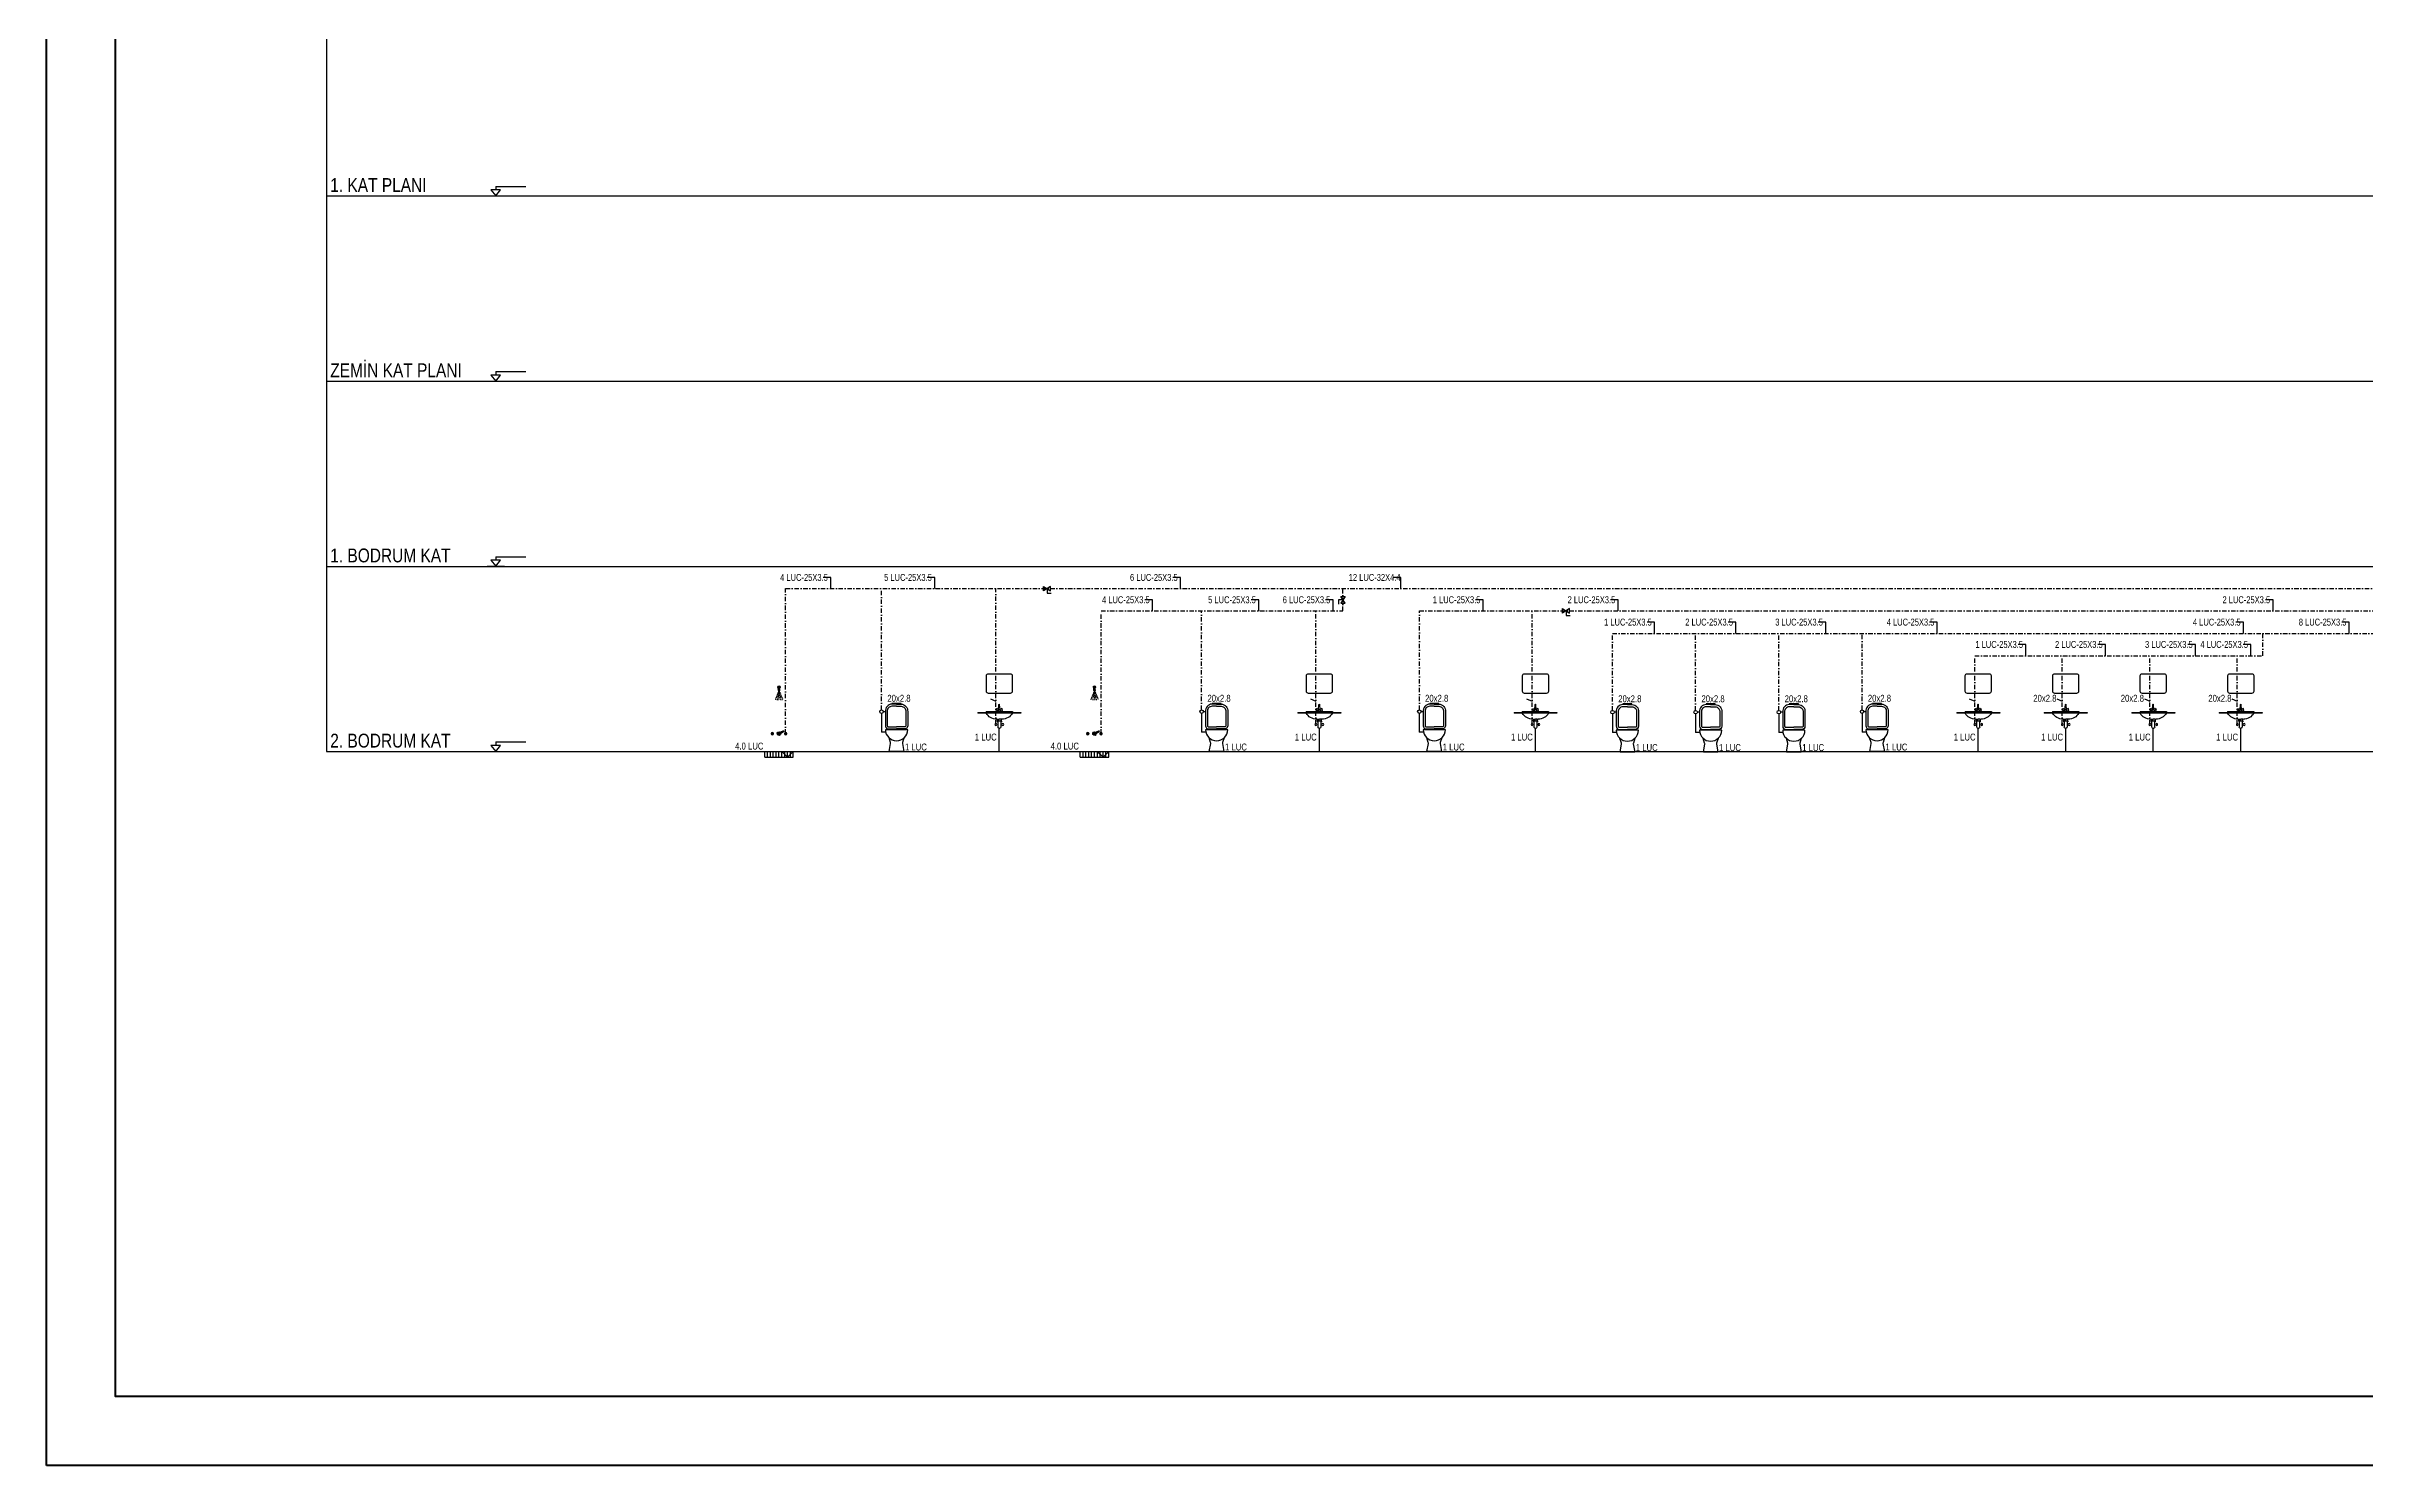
# Model space of a CAD drawing. Header units: centimetres. Extents: x 218267 to 248501, y -42006 to -33806.
# Drawn here: x 218267 to 224971, y -42006 to -37906 of the extents above; entities that cross this region are included whole.
import ezdxf
from ezdxf.enums import TextEntityAlignment as Align

# ---------------------------------------------------------------- set-up
doc = ezdxf.new("R2010")
doc.units = ezdxf.units.CM
doc.header["$LTSCALE"] = 0.2
doc.linetypes.add('DASHDOT', pattern=[25.4, 12.7, -6.35, 0, -6.35])
doc.linetypes.add('HIDDEN2', pattern=[0.1875, 0.125, -0.0625])
doc.layers.get('0').update_dxf_attribs({"color": 252})
for name, color, linetype, lineweight in [('1-BASLIK', 53, 'Continuous', 25), ('ST-SUZGEC', 14, 'Continuous', 15), ('ST-TEMIZ-CAP', 95, 'Continuous', 30), ('ST-VANA', 100, 'Continuous', 25)]:
    doc.layers.add(name, color=color, linetype=linetype, lineweight=lineweight)
for name, color, linetype in [('ST-ARMATUR', 96, 'Continuous'), ('ST-ARMATUR-TEMİZSU', 92, 'Continuous'), ('ST-ARMATÜR-TEMIZ-YUKBİRİMİ', 74, 'Continuous'), ('ST-SU', 4, 'DASHDOT'), ('ST-TEMIZ-SOGUKSU-YUKBIRIMI', 61, 'Continuous'), ('ST-TEXT', 181, 'Continuous')]:
    doc.layers.add(name, color=color, linetype=linetype)
doc.styles.add('ARIAL', font='arial.ttf')
doc.styles.add('RomanS', font='romans__.ttf', dxfattribs={"width": 0.9, "height": 51.84})

# ---------------------------------------------------------------- blocks, each defined once
blk = doc.blocks.new('KOT-KESIT')
for p, q in [((-0.5, -0.55), (0.5, -0.55)), ((0, 0), (1.75, 0)), ((0, 0), (0, -0.2))]:
    blk.add_line(p, q)
blk.add_lwpolyline([(0, -0.55), (0.28, -0.2), (-0.28, -0.2)], close=True)
at = {"style": 'RomanS'}
blk.add_attdef('KOTUST', (0.49, 0.11), '', height=0.4, dxfattribs=at)
blk = doc.blocks.new('C1')
at = {"color": 7}
for p, q in [((-17, 6), (-15, 17)), ((-8, 5), (-16, 5)), ((-13, 17), (-5, 13)), ((-3, 1), (-8, 5)), ((-4, 12), (-5, 11)), ((-4, 10), (-2, 38)), ((4, 10), (2, 38)), ((3, 1), (8, 5)), ((4, 12), (5, 11)), ((5, 8), (4, 9)), ((13, 17), (5, 13)), ((8, 5), (16, 5)), ((17, 6), (15, 17))]:
    blk.add_line(p, q, dxfattribs=at)
for centre in [(-14, 11), (14, 11)]:
    blk.add_circle(centre, 0.88, dxfattribs=at)
for centre, radius, start, end in [((-16, 6), 0.88, 167.8993, 267.2751), ((-14, 16), 0.88, 62.4591, 167.8993), ((-12, 12), 7.91, 303.0945, 5.5175), ((-5, 12), 0.88, 18.7175, 62.4591), ((-6, 10), 1.76, 285.1367, 0), ((0, 5), 5.28, 240.2573, 299.7427), ((0, 37), 2.64, 34.3306, 147.3598), ((0, 35), 2.64, 34.3306, 147.3598), ((6, 10), 1.76, 180, 228.4344), ((5, 12), 0.88, 117.5409, 161.2825), ((12, 12), 7.91, 174.4825, 236.9055), ((14, 16), 0.88, 12.1007, 117.5409), ((16, 6), 0.88, 272.7249, 12.1007)]:
    blk.add_arc(centre, radius, start, end, dxfattribs=at)
blk = doc.blocks.new('N5')
at = {"color": 7}
for p, q in [((2055, 169), (1869, 169)), ((1869, 169), (1869, 166)), ((1869, 166), (2055, 166)), ((1953, 140), (1962, 140)), ((1953, 131), (1956, 131)), ((1953, 131), (1953, 128)), ((1953, 128), (1956, 128)), ((1954, 134), (1954, 131)), ((1954, 131), (1970, 131)), ((1956, 128), (1956, 123)), ((1956, 128), (1956, 106)), ((1971, 140), (1962, 140)), ((1969, 131), (1971, 131)), ((1969, 128), (1971, 128)), ((1969, 128), (1969, 106)), ((1970, 134), (1970, 131)), ((1971, 131), (1971, 128)), ((2055, 169), (2055, 166)), ((1961, 100), (1963, 100)), ((1962, 0), (1962, 100))]:
    blk.add_line(p, q, dxfattribs=at)
for p, q in [((2019, 173), (1905, 173)), ((1905, 173), (1905, 169)), ((1955, 133), (1954, 138)), ((1962, 133), (1955, 133)), ((1962, 133), (1970, 133)), ((1970, 133), (1971, 138)), ((2019, 173), (2019, 169))]:
    blk.add_line(p, q)
at = {"linetype": 'Continuous'}
blk.add_lwpolyline([(1915, 337, 0.414214), (1906, 329), (1906, 260, 0.414214), (1915, 252), (2009, 252, 0.414214), (2018, 260), (2018, 329, 0.414214), (2009, 337)], format="xyb", close=True, dxfattribs=at)
at = {"color": 7}
for centre in [(1947, 117), (1977, 117)]:
    blk.add_circle(centre, 4, dxfattribs=at)
for centre, radius, start, end in [((1949, 190), 49.7, 207.8416, 272.096), ((1951, 137), 2.43, 10, 92.096), ((1973, 137), 2.43, 87.904, 170), ((1975, 190), 49.7, 267.904, 332.1584)]:
    blk.add_arc(centre, radius, start, end)
for centre, start, end in [((1961, 106), 180, 270), ((1963, 106), 270, 0)]:
    blk.add_arc(centre, 5.5, start, end, dxfattribs=at)
at = {"linetype": 'Continuous', "xscale": 0.8, "yscale": 0.8, "zscale": 0.8}
blk.add_blockref('C1', (1962, 173), dxfattribs=at)
blk = doc.blocks.new('LAVABO-KS')
blk.add_blockref('N5', (-1962, 0))
blk = doc.blocks.new('KLOZET-KS')
for points in [[(0, 137), (-13.2, 137, 0.435412), (-32.2, 115.8), (-32.2, 74.7, 0.414214), (-22.7, 65.1), (0, 65.1)], [(0, 137), (13.2, 137, -0.435412), (32.2, 115.8), (32.2, 74.7, -0.414214), (22.7, 65.1), (0, 65.1)], [(21.5, 39.4), (17.3, 25.7, 0.102282), (17, 23.2), (21.1, 0), (-21.1, 0), (-17, 23.2, 0.102282), (-17.3, 25.7), (-21.5, 39.4)]]:
    blk.add_lwpolyline(points, format="xyb")
at = {"color": 7}
blk.add_lwpolyline([(13.2, 137), (13.2, 139.1), (0, 139.1), (-13.2, 139.1), (-13.2, 137)], dxfattribs=at)
for points in [[(0, 130.6), (-13.2, 130.6, 0.432063), (-26.7, 115.8), (-26.7, 74.9, 0.414214), (-23.4, 71.5), (0, 71.5)], [(0, 130.6), (13.2, 130.6, -0.432063), (26.7, 115.8), (26.7, 74.9, -0.414214), (23.4, 71.5), (0, 71.5)]]:
    blk.add_lwpolyline(points, format="xyb", dxfattribs=at)
blk.add_lwpolyline([(32.2, 63), (-32.2, 63)])
blk.add_circle((-43.3, 115.2), 5)
blk.add_arc((0, 63.4), 32.2, 180.63884, 359.36116)
at = {"layer": 'ST-SU', "ltscale": 30}
for p, q in [((-43.3, 110.2), (-43.3, 56.2)), ((-38.3, 115.8), (-32.2, 115.8)), ((-31.4, 56.2), (-43.3, 56.2))]:
    blk.add_line(p, q, dxfattribs=at)
blk = doc.blocks.new('Z1')
at = {"linetype": 'Continuous'}
blk.add_lwpolyline([(-5, 0), (-5, 6.7), (-11.1, 6.7)], dxfattribs=at)
blk.add_lwpolyline([(-10, -3.3), (0, 3.3), (0, -3.3), (-10, 3.3)], close=True, dxfattribs=at)
blk = doc.blocks.new('SUZ')
for p, q in [((-25, 0), (0, -25)), ((25, 0), (-25, 0)), ((0, -25), (25, 0))]:
    blk.add_line(p, q)
blk = doc.blocks.new('A$C2E285E9311111')
at = {"color": 7, "linetype": 'HIDDEN2'}
for q in [(-52.1, 149.8), (-46.6, 148.1), (-30.4, 149.7), (-35.9, 148.1), (-41.2, 147.6)]:
    blk.add_line((-41.2, 176), q, dxfattribs=at)
at = {"color": 7}
for p, q in [((-42.7, 179.5), (-43.9, 177.1)), ((-43.9, 177.1), (-41.2, 176)), ((-38.6, 177.1), (-43.9, 177.1)), ((-42.7, 182.5), (-43.3, 181.6)), ((-43.3, 180.4), (-43.3, 181.6)), ((-39.2, 181.6), (-43.3, 181.6)), ((-43.3, 180.4), (-42.7, 179.5)), ((-39.2, 180.4), (-43.3, 180.4)), ((-42.7, 182.5), (-42.7, 186.1)), ((-39.8, 184.7), (-42.7, 184.7)), ((-39.8, 182.5), (-42.7, 182.5)), ((-39.8, 179.5), (-42.7, 179.5)), ((-41.2, 176), (-38.6, 177.1)), ((-39.8, 182.5), (-39.8, 186.1)), ((-39.2, 181.6), (-39.8, 182.5)), ((-39.8, 179.5), (-39.2, 180.4)), ((-39.8, 179.5), (-38.6, 177.1)), ((-39.2, 180.4), (-39.2, 181.6)), ((-42.2, 49.9), (-54.5, 57.4)), ((-40.3, 53.6), (-53.5, 59.4))]:
    blk.add_line(p, q, dxfattribs=at)
for p, q in [((-82.5, -16.5), (-82.5, 0)), ((0, -16.5), (0, 0)), ((0, -16.5), (-82.5, -16.5))]:
    blk.add_line(p, q)
at = {"color": 252}
for p, q in [((-74.2, -16.5), (-74.2, 0)), ((-66, -16.5), (-66, 0)), ((-57.7, -16.5), (-57.7, 0)), ((-49.5, -16.5), (-49.5, 0)), ((-41.2, -16.5), (-41.2, 0)), ((-33, -16.5), (-33, 0)), ((-24.7, -16.5), (-24.7, 0)), ((-16.5, -16.5), (-16.5, 0)), ((-8.2, -16.5), (-8.2, 0))]:
    blk.add_line(p, q, dxfattribs=at)
at = {"color": 7}
for centre, radius in [((-60.4, 51.7), 3.41), ((-60.4, 51.7), 0.861), ((-41.2, 51.7), 2.06), ((-22, 51.7), 3.41), ((-22, 51.7), 0.861)]:
    blk.add_circle(centre, radius, dxfattribs=at)
for centre, radius, start, end in [((-41.2, 186.1), 3.47, 294.05541, 245.94459), ((-41.2, 186.1), 1.42, 0, 180), ((-60.4, 51.7), 2.3, 172.50588, 187.83039), ((-63.5, 54.7), 2.77, 285.45365, 345.2837), ((-63.5, 48.8), 2.77, 14.7163, 74.54635), ((-60.4, 51.7), 2.3, 82.90696, 98.23147), ((-60.4, 51.7), 2.3, 262.90696, 278.23147), ((-57.4, 54.7), 2.77, 194.7163, 254.54635), ((-57.4, 48.8), 2.77, 105.45365, 165.2837), ((-60.4, 51.7), 2.3, 352.50588, 7.83039), ((-54, 58.4), 1.13, 62.52462, 242.52462), ((-41.2, 51.7), 5.18, 172.17526, 132.87397), ((-41.2, 51.7), 2.72, 197.67666, 107.37257), ((-22, 51.7), 2.3, 172.50588, 187.83039), ((-25.1, 54.7), 2.77, 285.45365, 345.2837), ((-25.1, 48.8), 2.77, 14.7163, 74.54635), ((-22, 51.7), 2.3, 82.90696, 98.23147), ((-22, 51.7), 2.3, 262.90696, 278.23147), ((-19, 54.7), 2.77, 194.7163, 254.54635), ((-19, 48.8), 2.77, 105.45365, 165.2837), ((-22, 51.7), 2.3, 352.50588, 7.83039)]:
    blk.add_arc(centre, radius, start, end, dxfattribs=at)
at = {"layer": 'ST-SUZGEC', "extrusion": (0, 0, -1), "xscale": 0.6666653736792796, "yscale": 0.6666653736792796, "zscale": -0.6666653736792796}
blk.add_blockref('SUZ', (66, 0), dxfattribs=at)
blk = doc.blocks.new('UP_ANTET_01')
blk.add_line((612803.5, 97965.8), (612803.5, 106165.8))
at = {"lineweight": 50}
for points in [[(612803.5, 97965.8), (612803.5, 106165.8), (643037.4, 106165.8), (643037.4, 97965.8)], [(640137.4, 98165.8), (613003.5, 98165.8), (613003.5, 105965.8), (640137.4, 105965.8)]]:
    blk.add_lwpolyline(points, close=True, dxfattribs=at)

msp = doc.modelspace()

# ---------------------------------------------------------------- linework, layer by layer
at = {"layer": 'ST-SU', "ltscale": 5}
for p, q in [((220404.1, -39472.2, 0), (238428.8, -39472.2)), ((220404.1, -39890.9), (220404.1, -39472.2, 0)), ((220681.4, -39822.4), (220681.4, -39472.2)), ((221011.7, -39864.7), (221011.7, -39472.2)), ((222015, -39536.7), (222015, -39472.2)), ((221316, -39536.7, 0), (222015, -39536.7)), ((221316, -39890.9), (221316, -39536.7, 0)), ((221606.5, -39822.4), (221606.5, -39536.7)), ((221936.8, -39864.7), (221936.8, -39536.7)), ((222235.7, -39822.4), (222235.7, -39536.7)), ((222235.7, -39536.7), (229804.2, -39536.7)), ((222561.4, -39864.7, 0), (222561.3, -39536.7, 0)), ((222793.8, -39823.9), (222793.8, -39601.3)), ((222793.8, -39601.3), (225962.5, -39601.3)), ((223034.3, -39823.9), (223034.3, -39601.3)), ((223274.8, -39823.9), (223274.8, -39601.3)), ((223515.3, -39822.4), (223515.3, -39601.3)), ((224673.2, -39665.8), (224673.2, -39601.3)), ((223841.1, -39864.7, 0), (223841, -39665.8, 0)), ((223841, -39665.8), (224673.2, -39665.8)), ((224094, -39864.7, 0), (224094, -39665.8, 0)), ((224346.9, -39864.7, 0), (224346.9, -39665.8, 0)), ((224599.9, -39864.7), (224599.8, -39665.8, 0))]:
    msp.add_line(p, q, dxfattribs=at)
at = {"layer": 'ST-TEMIZ-CAP', "color": 7, "lineweight": -3}
for p, q in [((219077.2, -38337.7), (244991.5, -38337.7)), ((219077.2, -38872.7), (244991.5, -38872.7)), ((219077.2, -39407.7), (244991.5, -39407.7)), ((219077.2, -39942.7), (244991.5, -39942.7))]:
    msp.add_line(p, q, dxfattribs=at)
at = {"layer": 'ST-TEMIZ-CAP', "transparency": 33554687}
for p, q in [((220996, -39790.5), (221011.7, -39797)), ((221921.1, -39790.5), (221936.8, -39797)), ((222545.6, -39790.5, 0), (222561.4, -39797, 0)), ((223825.3, -39790.5, 0), (223841.1, -39797, 0)), ((224078.2, -39790.5, 0), (224094, -39797, 0)), ((224331.2, -39790.5, 0), (224346.9, -39797, 0)), ((224584.1, -39790.5), (224599.9, -39797))]:
    msp.add_line(p, q, dxfattribs=at)
at = {"layer": 'ST-TEMIZ-SOGUKSU-YUKBIRIMI', "transparency": 33554687}
for p, q in [((220534.3, -39439.9), (220512.2, -39439.9)), ((220534.3, -39472.2), (220534.3, -39439.9)), ((220834.9, -39439.9), (220812.8, -39439.9)), ((220834.9, -39472.2), (220834.9, -39439.9)), ((221545.5, -39439.9), (221523.4, -39439.9)), ((221545.5, -39472.2), (221545.5, -39439.9)), ((222181.8, -39439.9), (222159.7, -39439.9)), ((222181.8, -39472.2), (222181.8, -39439.9)), ((221464.5, -39504.5), (221442.4, -39504.5)), ((221464.5, -39536.7), (221464.5, -39504.5)), ((221771.5, -39504.5), (221749.4, -39504.5)), ((221771.5, -39536.7), (221771.5, -39504.5)), ((221986.8, -39504.5), (221964.7, -39504.5)), ((221986.8, -39536.7), (221986.8, -39504.5)), ((222420.5, -39504.5), (222398.4, -39504.5)), ((222420.5, -39536.7), (222420.5, -39504.5)), ((222810.2, -39504.5), (222788.2, -39504.5)), ((222810.2, -39536.7), (222810.2, -39504.5)), ((224703, -39504.5), (224680.9, -39504.5)), ((224703, -39536.7), (224703, -39504.5)), ((222915.8, -39569), (222893.7, -39569)), ((222915.8, -39601.3), (222915.8, -39569)), ((223150.3, -39569), (223128.2, -39569)), ((223150.3, -39601.3), (223150.3, -39569)), ((223410.4, -39569), (223388.3, -39569)), ((223410.4, -39601.3), (223410.4, -39569)), ((223732.6, -39569), (223710.5, -39569)), ((223732.6, -39601.3), (223732.6, -39569)), ((224617.5, -39569), (224595.5, -39569)), ((224617.5, -39601.3), (224617.5, -39569)), ((224923.6, -39569), (224901.5, -39569)), ((224923.6, -39601.3), (224923.6, -39569)), ((223988.8, -39633.6), (223966.7, -39633.6)), ((223988.8, -39665.8), (223988.8, -39633.6)), ((224219.1, -39633.6), (224197, -39633.6)), ((224219.1, -39665.8), (224219.1, -39633.6)), ((224479.2, -39633.6), (224457.1, -39633.6)), ((224479.2, -39665.8), (224479.2, -39633.6)), ((224639.1, -39633.6), (224617, -39633.6)), ((224639.1, -39665.8), (224639.1, -39633.6))]:
    msp.add_line(p, q, dxfattribs=at)
at = {"layer": 'ST-TEXT', "color": 7, "transparency": 33554687}
msp.add_line((219077.2, -35642.7), (219077.2, -39942.7), dxfattribs=at)

# ---------------------------------------------------------------- block references
at = {"layer": '1-BASLIK'}
msp.add_blockref('UP_ANTET_01', (-394536.1, -139971.4), dxfattribs=at)
at = {"layer": 'ST-ARMATUR', "xscale": -1}
for p in [(220343.6, -39942.7), (221255.5, -39942.7)]:
    msp.add_blockref('A$C2E285E9311111', p, dxfattribs=at)
at = {"layer": 'ST-ARMATUR-TEMİZSU', "transparency": 33554687, "xscale": -0.6666666666715173, "yscale": 0.6666666666715173, "zscale": 0.6666666666715173, "rotation": 359.9999999999962}
for p in [(221021.6, -39942.7), (221946.7, -39942.7), (222571.3, -39942.7, 0), (223851, -39942.7, 0), (224103.9, -39942.7, 0), (224356.8, -39942.7, 0), (224609.8, -39942.7)]:
    msp.add_blockref('LAVABO-KS', p, dxfattribs=at)
at = {"layer": 'ST-ARMATUR-TEMİZSU', "transparency": 33554687}
for p in [(220724.6, -39942.7), (221649.7, -39942.7), (222278.9, -39942.7), (222837.1, -39944.1), (223077.6, -39944.1), (223318.1, -39944.1), (223558.6, -39942.7)]:
    msp.add_blockref('KLOZET-KS', p, dxfattribs=at)
at = {"layer": 'ST-TEXT', "color": 7, "transparency": 33554687, "xscale": 50, "yscale": 50, "zscale": 50}
for p in [(219566.1, -38310), (219566.1, -38845), (219566.1, -39380), (219566.1, -39915)]:
    msp.add_blockref('KOT-KESIT', p, dxfattribs=at)
at = {"layer": 'ST-VANA', "transparency": 33554687, "xscale": 1.999646730362478, "yscale": 1.999646730362478, "zscale": 1.999646730362478}
for p, rotation in [((221149.5, -39472.2), 179.9999623555812), ((222015, -39494.5), 89.99996235558116), ((222649.6, -39536.4), 179.9999623555812)]:
    msp.add_blockref('Z1', p, dxfattribs=dict(at, rotation=rotation))

# ---------------------------------------------------------------- texts
at = {"layer": 'ST-ARMATÜR-TEMIZ-YUKBİRİMİ', "transparency": 33554687, "style": 'ARIAL', "width": 0.8}
for s, p in [('4.0 LUC', (220258, -39937)), ('1 LUC', (220748.9, -39939.7)), ('4.0 LUC', (221169.9, -39937)), ('1 LUC', (221674, -39939.7)), ('1 LUC', (222303.2, -39939.7)), ('1 LUC', (222861.3, -39941.2)), ('1 LUC', (223101.8, -39941.2)), ('1 LUC', (223342.3, -39941.2)), ('1 LUC', (223582.9, -39939.7))]:
    msp.add_text(s, height=20, dxfattribs=at).set_placement(p)
for p in [(220950.8, -39910.9), (221875.9, -39910.9), (222500.4, -39910.9, 0), (223780.1, -39910.9, 0), (224033.1, -39910.9, 0), (224286, -39910.9, 0), (224538.9, -39910.9)]:
    msp.add_text('1 LUC', height=20, rotation=360, dxfattribs=at).set_placement(p)
at = {"layer": 'ST-TEMIZ-CAP', "transparency": 33554687, "style": 'ARIAL', "width": 0.8}
for p in [(220698.1, -39798.9), (221623.2, -39798.9), (222252.3, -39798.9), (222810.5, -39800.3), (223051, -39800.3), (223291.5, -39800.3), (223532, -39798.9)]:
    msp.add_text('20x2.8', height=20, dxfattribs=at).set_placement(p)
for p in [(224010.1, -39798.9, 0), (224263, -39798.9, 0), (224516, -39798.9)]:
    msp.add_text('20x2.8', height=20, rotation=360, dxfattribs=at).set_placement(p)
at = {"layer": 'ST-TEMIZ-SOGUKSU-YUKBIRIMI', "transparency": 33554687, "style": 'ARIAL', "width": 0.65}
for s, p in [('4 LUC-25X3.5', (220388.3, -39449.7)), ('5 LUC-25X3.5', (220688.9, -39449.7)), ('6 LUC-25X3.5', (221399.4, -39449.7)), ('12 LUC-32X4.4', (222031.6, -39449.7)), ('4 LUC-25X3.5', (221318.4, -39514.2)), ('5 LUC-25X3.5', (221625.4, -39514.2)), ('6 LUC-25X3.5', (221840.7, -39514.2)), ('1 LUC-25X3.5', (222274.5, -39514.2)), ('2 LUC-25X3.5', (222664.2, -39514.2)), ('2 LUC-25X3.5', (224557, -39514.2)), ('1 LUC-25X3.5', (222769.7, -39578.8)), ('2 LUC-25X3.5', (223004.3, -39578.8)), ('3 LUC-25X3.5', (223264.3, -39578.8)), ('4 LUC-25X3.5', (223586.6, -39578.8)), ('4 LUC-25X3.5', (224471.5, -39578.8)), ('8 LUC-25X3.5', (224777.6, -39578.8)), ('1 LUC-25X3.5', (223842.8, -39643.3)), ('2 LUC-25X3.5', (224073, -39643.3)), ('3 LUC-25X3.5', (224333.1, -39643.3)), ('4 LUC-25X3.5', (224493, -39643.3))]:
    msp.add_text(s, height=20, dxfattribs=at).set_placement(p)
at = {"layer": 'ST-TEXT', "color": 7, "transparency": 33554687, "style": 'ARIAL', "width": 0.8}
for s, p in [('1. KAT PLANI', (219087.9, -38306.2)), ('ZEMİN KAT PLANI', (219087.9, -38841.2)), ('1. BODRUM KAT ', (219087.9, -39376.2)), ('2. BODRUM KAT', (219087.9, -39911.2))]:
    msp.add_text(s, height=40, dxfattribs=at).set_placement(p, align=Align.MIDDLE_LEFT)

doc.saveas('drawing.dxf')
